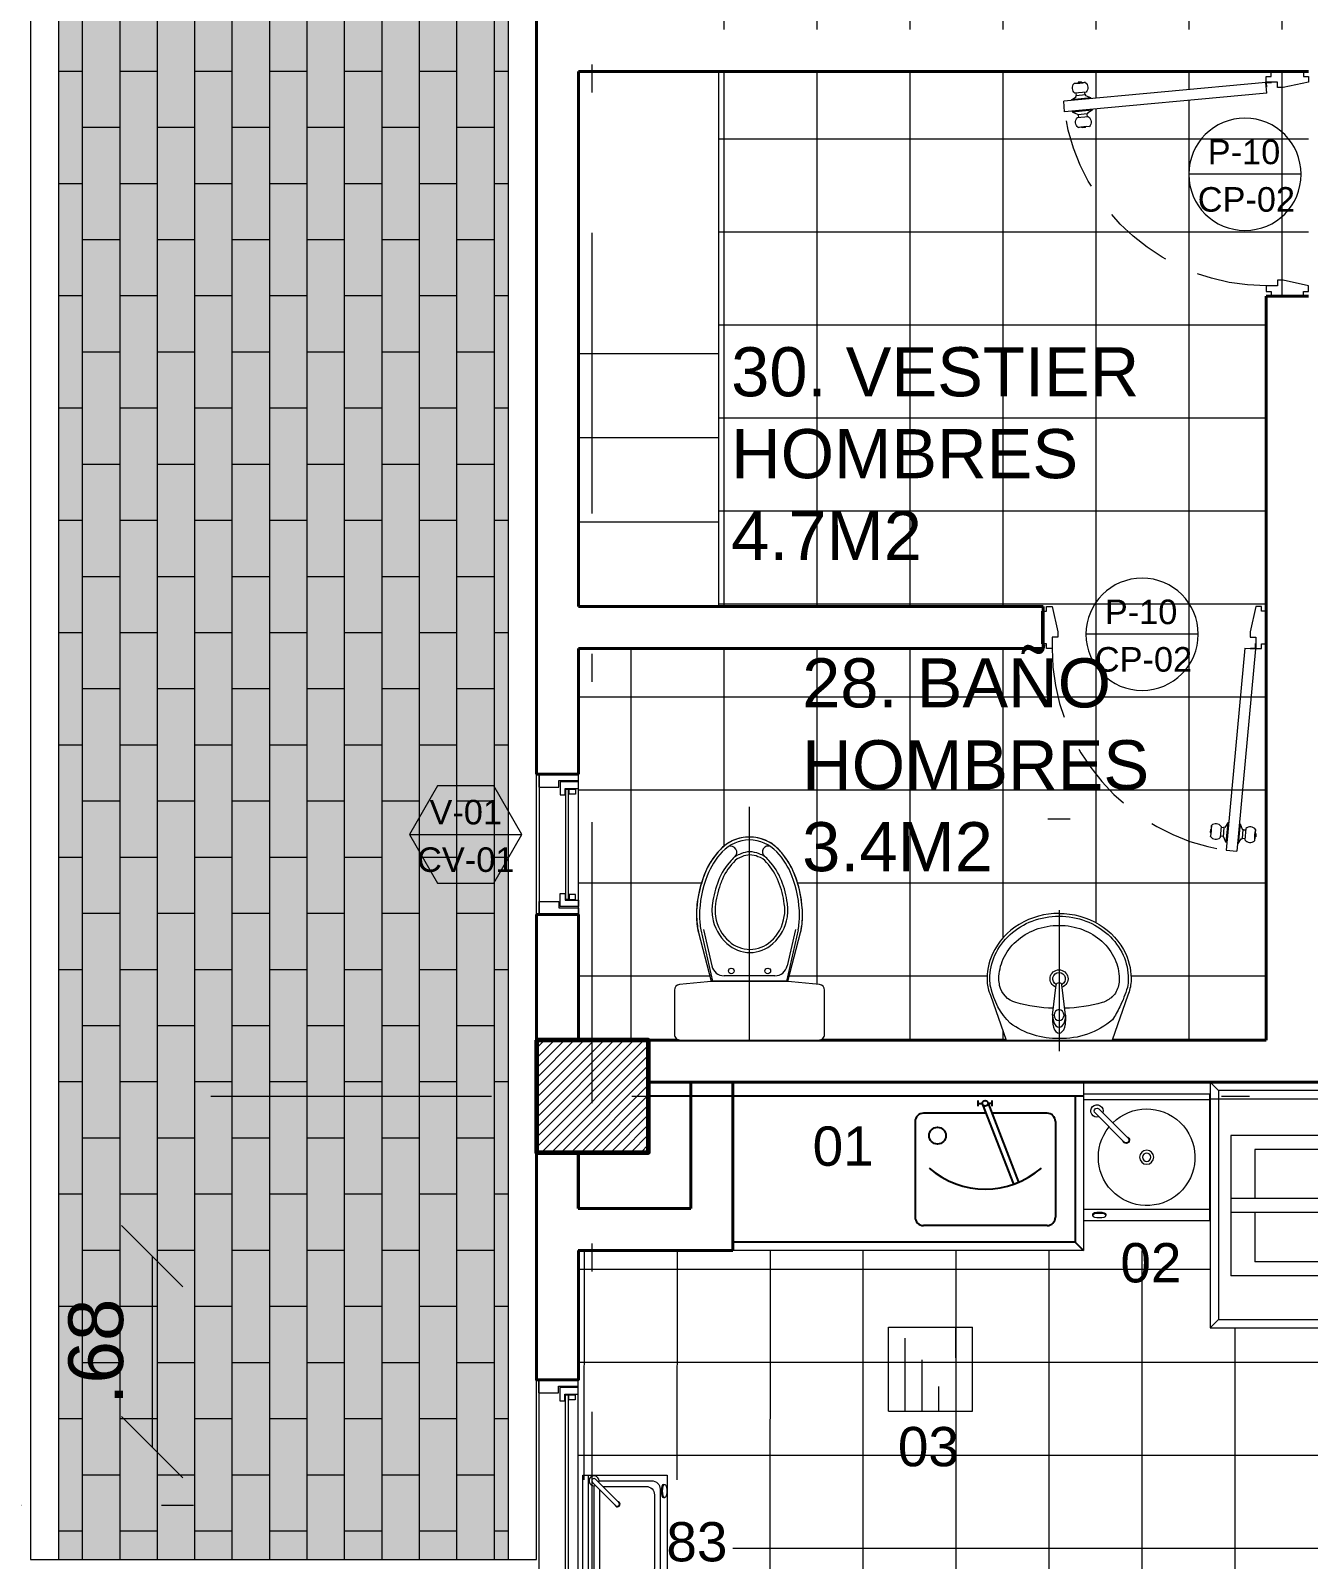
# Model space of a CAD drawing. Header units: inches. Extents: x 99003 to 99155, y 101852 to 101926.
# Drawn here: x 99043.39 to 99047.94, y 101909.7 to 101915.15 of the extents above; entities that cross this region are included whole.
import ezdxf
from ezdxf.enums import TextEntityAlignment as Align

# ---------------------------------------------------------------- set-up
doc = ezdxf.new("R2010")
doc.units = ezdxf.units.IN
doc.header["$MEASUREMENT"] = 0
doc.set_wipeout_variables(frame=1)
for name, pattern in [('CENTRO', [2, 1.25, -0.25, 0.25, -0.25]), ('DASHDOTX2', [2, 1, -0.5, 0, -0.5]), ('HIDDEN', [0.375, 0.25, -0.125])]:
    doc.linetypes.add(name, pattern=pattern)
for name, color, linetype, lineweight in [('5- 0.18 (muebles fijos)', 3, 'Continuous', 18), ('A_ACHU-1', 253, 'Continuous', 0), ('A_CARP-MAD', 46, 'Continuous', 18), ('A_CARP-MET', 126, 'Continuous', 18), ('A_COLS', 1, 'Continuous', 60), ('A_EJES', 75, 'DASHDOTX2', 5), ('A_EJES-APAR', 75, 'DASHDOTX2', 5), ('A_MUEB-ACHU', 8, 'Continuous', 9), ('A_MUEB-ARCH', 64, 'Continuous', 15), ('A_MUEB-FIJO', 3, 'Continuous', 15), ('A_MURO', 7, 'Continuous', 40), ('A_PISO-ACHU', 251, 'Continuous', 0), ('A_PISO-GRAN', 250, 'Continuous', 0), ('A_PROY', 16, 'HIDDEN', 5), ('A_PUER', 134, 'Continuous', 18), ('A_TEXT', 154, 'Continuous', 0), ('A_TEXT-DIM', 54, 'Continuous', 13), ('A_TEXT-IDEN', 5, 'Continuous', 18), ('A_TEXT-NOTA', 53, 'Continuous', 20), ('A_VENT', 124, 'Continuous', 18), ('MOBILIARIO', 3, 'Continuous', 15)]:
    doc.layers.add(name, color=color, linetype=linetype, lineweight=lineweight)
doc.styles.add('ARIAL', font='arial.ttf')
doc.styles.add('DIM', font='arial.ttf')
doc.dimstyles.new('BAN_REP_1-125', dxfattribs={"dimtxt": 0.195, "dimasz": 0.2188, "dimexe": 0.15, "dimexo": 0.03, "dimgap": 0.1, "dimtad": 1, "dimzin": 4, "dimdsep": 46, "dimtxsty": 'ARIAL', "dimblk": 'OBLIQUE', "dimcen": 0.1, "dimse1": 1, "dimse2": 1, "dimclrd": 256, "dimclre": 256, "dimclrt": 256, "dimadec": 0, "dimazin": 0, "dimtfac": 1, "dimtix": 1, "dimtofl": 0, "dimtmove": 1, "dimatfit": 3, "dimldrblk": 'OPEN90', "dimfxl": 1, "dimtolj": 1, "dimtzin": 0, "dimlwd": -1, "dimlwe": -1, "dimarcsym": 0})

# ---------------------------------------------------------------- blocks, each defined once
blk = doc.blocks.new('griferia lavamanos planta')
at = {"layer": 'A_MUEB-FIJO'}
for p, q in [((-0.0092, 0.0076), (-0.0305, 0.0076)), ((-0.0092, 0.0076), (-0.0092, 0.0021)), ((-0.0092, 0.0076), (0.0994, -0.0055)), ((-0.0092, -0.0389), (-0.0306, -0.0389)), ((-0.0092, -0.0389), (0.0994, -0.0258)), ((-0.0092, -0.0334), (-0.0092, -0.0389))]:
    blk.add_line(p, q, dxfattribs=at)
blk.add_arc((0.0965, -0.0157), 0.0105, 285.8239, 74.1761, dxfattribs=at)
at = {"layer": 'A_MUEB-FIJO', "extrusion": (0, 0, -1)}
for centre in [(-0.0305, -0.0157), (-0.0092, -0.0157)]:
    blk.add_ellipse(centre, major_axis=(-0.0433, 0), ratio=0.536655, start_param=4.711716, end_param=7.854654, dxfattribs=at)
at = {"layer": 'A_MUEB-FIJO'}
blk.add_ellipse((-0.0092, -0.0157), major_axis=(-0.0196, 0), ratio=0.90251, dxfattribs=at)
blk = doc.blocks.new('lavamanos fluxometro NUEVO de colgar')
at = {"layer": 'A_EJES-APAR'}
blk.add_line((0, -0.5529), (0, -0.0503), dxfattribs=at)
at = {"layer": 'A_MUEB-ACHU'}
for points in [[(-0.0201, -0.2028, 0.058386), (-0.1541, -0.2233, 0.279321), (-0.2116, -0.2839, 0.053416), (-0.2142, -0.3078, 0.107904), (-0.1987, -0.3784, 0.101905), (-0.1526, -0.4413, 0.094429), (-0.0841, -0.483, 0.089747), (0, -0.4982, 0.089747), (0.0841, -0.483, 0.094429), (0.1526, -0.4413, 0.101905), (0.1987, -0.3784, 0.107904), (0.2142, -0.3078, 0.053416), (0.2116, -0.2839, 0.145409), (0.1895, -0.2437)], [(0.1889, -0.2442, 0.14211), (0.154, -0.2233, 0.058332), (0.0201, -0.2028, 0.058332)]]:
    blk.add_lwpolyline(points, format="xyb", dxfattribs=at)
for radius, start, end in [(0.0319, 110.263, 69.737), (0.0223, 116.1236, 63.8764)]:
    blk.add_arc((0, -0.3078), radius, start, end, dxfattribs=at)
at = {"layer": 'A_MUEB-FIJO'}
for p, q in [((-0.2447, -0.2491), (-0.1889, -0.0896)), ((0.2447, -0.2491), (0.1889, -0.0896))]:
    blk.add_line(p, q, dxfattribs=at)
for points in [[(0, -0.0951, 0.167625), (-0.1736, -0.1497, 0.142025), (-0.2434, -0.277, 0.053416), (-0.2467, -0.3078, 0.107904), (-0.2283, -0.392, 0.101905), (-0.1744, -0.4655, 0.094429), (-0.0955, -0.5134, 0.089747), (0, -0.5307, 0.089747), (0.0955, -0.5134, 0.094429), (0.1744, -0.4655, 0.101905), (0.2283, -0.392, 0.107904), (0.2467, -0.3078, 0.053416), (0.2434, -0.277, 0.041696), (0.2163, -0.2078)], [(0.2162, -0.2078, 0.023881), (0.1902, -0.1618, 0.186733), (0, -0.0951, 0.164325)], [(0, -0.5407, -0.135313), (-0.1423, -0.5018, -0.151013), (-0.2374, -0.3962, -0.120701), (-0.2564, -0.2976, -0.085647), (-0.2447, -0.2491)], [(0, -0.5407, 0.135313), (0.1423, -0.5018, 0.151013), (0.2374, -0.3962, 0.120701), (0.2564, -0.2976, 0.085647), (0.2447, -0.2491)]]:
    blk.add_lwpolyline(points, format="xyb", dxfattribs=at)
blk.add_lwpolyline([(-0.1889, -0.0896), (0.1889, -0.0896)], dxfattribs=at)
at = {"layer": 'A_COLS', "rotation": 270}
blk.add_blockref('griferia lavamanos planta', (0.0157, -0.1875), dxfattribs=at)
blk = doc.blocks.new('*U117')
at = {"layer": 'A_PISO-ACHU'}
blk.add_line((-0.1588, 0), (-0.2391, 0), dxfattribs=at)
blk.add_wipeout([(-0.3879, 0.7874), (-0.01, 0.7874), (0.0458, 0.6279), (0.0556, 0.5945), (0.0556, 0.5391), (0.0435, 0.4929), (0.0245, 0.455), (0.0009, 0.4231), (-0.0217, 0.4006), (-0.0627, 0.3717), (-0.1018, 0.3537), (-0.1578, 0.3393), (-0.1892, 0.3365), (-0.1985, 0.3363), (-0.2467, 0.3404), (-0.2869, 0.3504), (-0.3264, 0.367), (-0.3481, 0.3795), (-0.3868, 0.4104), (-0.4078, 0.434), (-0.4299, 0.4679), (-0.45, 0.5205), (-0.4554, 0.5606), (-0.4533, 0.5961), (-0.4466, 0.6207), (-0.4268, 0.6762), (-0.4189, 0.6989)]).dxf.layer = 'A_MUEB-FIJO'
at = {"layer": 'A_MUEB-FIJO', "rotation": 359.999999999987}
blk.add_blockref('lavamanos fluxometro NUEVO de colgar', (-0.199, 0.877), dxfattribs=at)
blk = doc.blocks.new('puerta mad .80mt')
at = {"layer": '5- 0.18 (muebles fijos)'}
blk.add_line((21.3862, 37.751), (21.3862, 37.751), dxfattribs=at)
at = {"layer": 'A_ACHU-1'}
for p, q in [((21.2799, 37.6947), (21.2809, 37.706)), ((21.2799, 37.6947), (21.2825, 37.6945)), ((21.2809, 37.706), (21.2836, 37.7058)), ((21.2812, 37.6802), (21.2825, 37.6945)), ((21.2825, 37.6945), (21.2849, 37.7201)), ((21.3161, 37.677), (21.3198, 37.7168)), ((21.3293, 37.7112), (21.3193, 37.7121)), ((21.3262, 37.6786), (21.3295, 37.7134)), ((21.3324, 37.7131), (21.3295, 37.7134)), ((21.343, 37.7297), (21.3324, 37.7131)), ((21.3366, 37.66), (21.343, 37.7297)), ((21.346, 37.7294), (21.343, 37.7297)), ((21.346, 37.7294), (21.343, 37.7297)), ((21.3804, 37.656), (21.3869, 37.7257)), ((21.3839, 37.7259), (21.3869, 37.7257)), ((21.3839, 37.7259), (21.3869, 37.7257)), ((21.3869, 37.7257), (21.3943, 37.7074)), ((21.3939, 37.6723), (21.3972, 37.7071)), ((21.3943, 37.7074), (21.3972, 37.7071)), ((21.397, 37.7049), (21.4069, 37.704)), ((21.4037, 37.6689), (21.4074, 37.7087)), ((21.4399, 37.6799), (21.4422, 37.7054)), ((21.4435, 37.6909), (21.4409, 37.6912)), ((21.4425, 37.6796), (21.4435, 37.6909)), ((21.3264, 37.6807), (21.3165, 37.6817)), ((21.3292, 37.6783), (21.3262, 37.6786)), ((21.3366, 37.66), (21.3292, 37.6783)), ((21.3396, 37.6597), (21.3366, 37.66)), ((21.3774, 37.6562), (21.3804, 37.656)), ((21.3804, 37.656), (21.391, 37.6725)), ((21.391, 37.6725), (21.3939, 37.6723)), ((21.3942, 37.6744), (21.4041, 37.6735)), ((21.4385, 37.6656), (21.4399, 37.6799)), ((21.4425, 37.6796), (21.4399, 37.6799)), ((21.2814, 37.0339), (21.2813, 37.0174)), ((21.2814, 37.0339), (21.2819, 37.0389)), ((21.2816, 37.0359), (21.2981, 37.0345)), ((21.2817, 37.0369), (21.2907, 37.0361)), ((21.2981, 37.0355), (21.2981, 37.0345)), ((21.2813, 37.0174), (21.28, 37.0174))]:
    blk.add_line(p, q, dxfattribs=at)
blk.add_circle((21.2816, 37.0354), 0.00188, dxfattribs=at)
for centre, radius, start, end in [((21.1912, 37.7087), 0.0943, 342.4533, 6.9312), ((21.3008, 37.7018), 0.0242, 38.2951, 131.0894), ((21.4233, 37.6905), 0.0242, 38.2951, 131.0894), ((21.5322, 37.677), 0.0943, 162.4533, 186.9312), ((21.3002, 37.6952), 0.0242, 218.2951, 311.0894), ((21.4226, 37.6838), 0.0242, 218.2951, 311.0894), ((21.2816, 37.0354), 0.000938, 85, 265), ((21.2816, 37.0354), 0.000937, 265, 85)]:
    blk.add_arc(centre, radius, start, end, dxfattribs=at)
at = {"layer": 'A_CARP-MAD'}
for points in [[(21.2431, 36.9024), (21.2601, 36.9024), (21.2601, 36.8854), (21.2801, 36.8854), (21.3001, 36.9754), (21.3001, 36.9954), (21.2801, 36.9954), (21.2801, 37.0354), (21.2601, 37.0354), (21.2601, 37.0184), (21.2431, 37.0184)], [(22.0431, 36.9024), (22.0261, 36.9024), (22.0261, 36.8854), (22.0061, 36.8854), (21.9861, 36.9754), (21.9861, 36.9954), (22.0061, 36.9954), (22.0061, 37.0354), (22.0261, 37.0354), (22.0261, 37.0184), (22.0431, 37.0184)]]:
    blk.add_lwpolyline(points, close=True, dxfattribs=at)
at = {"layer": 'A_PROY'}
blk.add_arc((21.2789, 37.0344), 0.7272, 0.0817, 81.4946, dxfattribs=at)
at = {"layer": 'A_PUER'}
for p, q in [((21.2817, 37.0369), (21.3486, 37.7568)), ((21.3195, 37.0336), (21.3864, 37.7536)), ((21.3864, 37.7536), (21.3486, 37.7568)), ((21.3195, 37.0336), (21.2817, 37.0369))]:
    blk.add_line(p, q, dxfattribs=at)
blk = doc.blocks.new('sanitario convencional planta')
blk.add_wipeout([(-0.247, 0), (0.2384, 0), (0.2576, -0.003), (0.2656, -0.0126), (0.267, -0.0343), (0.267, -0.1781), (0.2618, -0.1915), (0.249, -0.198), (0.237, -0.1991), (0.137, -0.2102), (0.1848, -0.3974), (0.1884, -0.4347), (0.1881, -0.4735), (0.1792, -0.5288), (0.1676, -0.5707), (0.1557, -0.6024), (0.1341, -0.6407), (0.1156, -0.6654), (0.0688, -0.7058), (0.0289, -0.7204), (0, -0.7234), (-0.0318, -0.7197), (-0.0745, -0.7027), (-0.0978, -0.6849), (-0.1296, -0.6475), (-0.1519, -0.6097), (-0.1683, -0.5693), (-0.1787, -0.5313), (-0.1861, -0.486), (-0.1884, -0.4271), (-0.1731, -0.3491), (-0.137, -0.2102), (-0.2398, -0.1989), (-0.2539, -0.1968), (-0.2635, -0.1894), (-0.267, -0.1781), (-0.267, -0.02), (-0.2639, -0.0093), (-0.2526, -0.0008)]).dxf.layer = 'A_MUEB-FIJO'
at = {"layer": 'A_EJES-APAR'}
blk.add_line((0, 0), (0, -0.8303), dxfattribs=at)
at = {"layer": 'A_MUEB-ACHU'}
for p, q in [((-0.1643, -0.394), (-0.1339, -0.2642)), ((-0.0905, -0.2288), (0.0905, -0.2288)), ((0.1643, -0.394), (0.1339, -0.2642))]:
    blk.add_line(p, q, dxfattribs=at)
for centre in [(-0.065, -0.2462), (0.065, -0.2462)]:
    blk.add_circle(centre, 0.01, dxfattribs=at)
for centre, radius, start, end in [((-0.0905, -0.2731), 0.0443, 90, 168.2955), ((0.0905, -0.2731), 0.0443, 11.7045, 90), ((-0.0011, -0.4348), 0.1229, 90.22, 132.0881), ((-0.0011, -0.4348), 0.1118, 90.22, 132.1143), ((-0.002, -0.4348), 0.1118, 47.8857, 89.78), ((-0.002, -0.4348), 0.1229, 47.9119, 89.78), ((0.0211, -0.4616), 0.1576, 131.5556, 171.5984), ((0.0211, -0.4616), 0.1466, 131.5355, 171.6682), ((-0.0242, -0.4616), 0.1466, 8.3318, 48.4645), ((-0.0242, -0.4616), 0.1576, 8.4016, 48.4444), ((-0.0012, -0.4627), 0.1358, 169.7483, 190.0458), ((0.1871, -0.4467), 0.3244, 187.0265, 201.9681), ((-0.0012, -0.4627), 0.1248, 169.6666, 190.1778), ((0.1871, -0.4467), 0.3133, 186.9727, 201.9889), ((-0.1902, -0.4467), 0.3133, 338.0111, 353.0273), ((-0.1902, -0.4467), 0.3244, 338.0319, 352.9735), ((-0.0019, -0.4627), 0.1248, 349.8222, 10.3334), ((-0.0019, -0.4627), 0.1358, 349.9542, 10.2517), ((0.0871, -0.4918), 0.2149, 200.788, 223.4696), ((0.0871, -0.4918), 0.2038, 200.7562, 223.6176), ((-0.0902, -0.4918), 0.2038, 316.3824, 339.2438), ((-0.0902, -0.4918), 0.2149, 316.5304, 339.212), ((-0.0141, -0.5966), 0.0696, 218.1678, 253.4343), ((-0.0141, -0.5966), 0.0586, 217.6826, 254.1454), ((-0.0001, -0.5878), 0.0718, 245.2602, 268.9719), ((-0.003, -0.5878), 0.0718, 271.0281, 294.7398), ((0.011, -0.5966), 0.0586, 285.8546, 322.3174), ((0.011, -0.5966), 0.0696, 286.5657, 321.8322), ((-0.0001, -0.5878), 0.0828, 245.849, 268.9719), ((-0.003, -0.5878), 0.0828, 271.0281, 294.151)]:
    blk.add_arc(centre, radius, start, end, dxfattribs=at)
at = {"layer": 'A_MUEB-FIJO'}
for p, q in [((-0.137, -0.2102), (-0.1818, -0.383)), ((-0.173, -0.3922), (-0.1318, -0.2102)), ((-0.137, -0.2102), (0.137, -0.2102)), ((0.125, -0.2102), (-0.125, -0.2102)), ((0.173, -0.3922), (0.1318, -0.2102))]:
    blk.add_line(p, q, dxfattribs=at)
blk.add_lwpolyline([(0.247, 0), (-0.247, 0, 0.414214), (-0.267, -0.02), (-0.267, -0.1781, 0.385714), (-0.249, -0.198), (-0.125, -0.2102), (-0.137, -0.2102), (-0.1818, -0.383, 0.075478), (-0.1882, -0.4633, 0.03871), (-0.177, -0.5382, 0.043116), (-0.1592, -0.5933, 0.05095), (-0.1296, -0.6475, 0.051053), (-0.0978, -0.6849, 0.086604), (-0.0605, -0.71, 0.061763), (-0.0224, -0.7216, 0.08632), (0.0224, -0.7216, 0.089224), (0.0743, -0.7027, 0.08292), (0.1074, -0.6751, 0.030058), (0.1371, -0.6363, 0.064909), (0.162, -0.5862, 0.02795), (0.1816, -0.5173, 0.059134), (0.1888, -0.4469, 0.046588), (0.1818, -0.383), (0.137, -0.2102), (0.125, -0.2102), (0.249, -0.198, 0.385714), (0.267, -0.1781), (0.267, -0.02, 0.414214), (0.247, 0)], format="xyb", close=True, dxfattribs=at)
for centre, radius, start, end in [((0.073, -0.4432), 0.2619, 166.7026, 180), ((0.073, -0.4432), 0.2512, 168.2955, 180), ((-0.073, -0.4432), 0.2512, 0, 11.7045), ((-0.073, -0.4432), 0.2619, 0, 13.2974), ((0.2208, -0.4403), 0.4097, 180.4, 201.2568), ((0.2208, -0.4403), 0.399, 180.4107, 201.2568), ((-0.2208, -0.4403), 0.399, 338.7432, 359.5893), ((-0.2208, -0.4403), 0.4097, 338.7432, 359.6), ((0.0968, -0.4885), 0.2767, 201.2568, 223.2845), ((0.0968, -0.4885), 0.266, 201.2568, 223.2845), ((-0.0968, -0.4885), 0.266, 316.7155, 338.7432), ((-0.0968, -0.4885), 0.2767, 316.7155, 338.7432), ((0.0672, -0.6689), 0.022, 130.1469, 291.7919), ((0, -0.5797), 0.1436, 223.2845, 270), ((0, -0.5797), 0.133, 223.2845, 270), ((-0.0669, -0.6701), 0.021, 245.9843, 49.3463), ((0, -0.5797), 0.133, 270, 316.7155), ((0, -0.5797), 0.1436, 270, 316.7155)]:
    blk.add_arc(centre, radius, start, end, dxfattribs=at)
blk = doc.blocks.new('MD-200-7C-flat-1')
at = {"color": 3}
for p, q in [((-12.4, 174.6), (1847.8, 307.1)), ((1847.8, 307.1), (1910, -565.7)), ((-12.4, 174.6), (49.7, -698.2)), ((1910, -565.7), (49.7, -698.2))]:
    blk.add_line(p, q, dxfattribs=at)
at = {"color": 4}
for p, q in [((19.6, 146.8), (1820, 275)), ((1820, 275), (1847.8, 307.1)), ((1820, 275), (1878, -537.9)), ((19.6, 146.8), (-12.4, 174.6)), ((19.6, 146.8), (77.5, -666.2)), ((1878, -537.9), (77.5, -666.2)), ((1878, -537.9), (1910, -565.7)), ((77.5, -666.2), (49.7, -698.2))]:
    blk.add_line(p, q, dxfattribs=at)
at = {"color": 4, "ltscale": 10}
blk.add_line((-8.2, 114.7), (1852.1, 247.2), dxfattribs=at)
blk = doc.blocks.new('ES-$-1-SMV')
at = {"color": 0, "linetype": 'ByBlock'}
for p, q in [((0, 0), (0, -500)), ((0, 0), (1000, 0)), ((1000, 0), (1000, -500)), ((0, -225), (1000, -225)), ((0, -275), (1000, -275)), ((0, -500), (1000, -500))]:
    blk.add_line(p, q, dxfattribs=at)
at = {"color": 2, "linetype": 'ByBlock'}
for p, q in [((50, -50), (50, -225)), ((50, -50), (950, -50)), ((950, -50), (950, -225)), ((50, -275), (50, -450)), ((950, -275), (950, -450)), ((50, -450), (950, -450))]:
    blk.add_line(p, q, dxfattribs=at)
blk = doc.blocks.new('LP-21')
at = {"color": 0, "linetype": 'ByBlock'}
for p, q in [((0, -450), (0, 0)), ((0, 0), (450, 0)), ((450, 0), (450, -450)), ((450, -450), (0, -450))]:
    blk.add_line(p, q, dxfattribs=at)
at = {"color": 2, "linetype": 'ByBlock'}
for p, q in [((0, -20), (450, -20)), ((0, -411.5), (450, -411.5))]:
    blk.add_line(p, q, dxfattribs=at)
at = {"color": 4, "linetype": 'ByBlock'}
for p, q in [((394.8, -53), (291.1, -156.8)), ((409, -67.1), (305.2, -170.9)), ((370, -427.8), (370, -432.5)), ((417.4, -427.8), (417.4, -432.5))]:
    blk.add_line(p, q, dxfattribs=at)
for radius in [25, 15]:
    blk.add_circle((225, -225), radius, dxfattribs=at)
at = {"color": 2, "linetype": 'ByBlock'}
blk.add_arc((225, -225), 172, 45.5064, 38.8321, dxfattribs=at)
at = {"color": 4, "linetype": 'ByBlock'}
for centre, radius, start, end in [((401.9, -60.1), 22, 252.023, 197.977), ((401.9, -60.1), 10, 315, 135), ((298.1, -163.8), 10, 135, 315)]:
    blk.add_arc(centre, radius, start, end, dxfattribs=at)
at = {"color": 8, "linetype": 'ByBlock'}
blk.add_arc((298.1, -163.8), 12, 101.4427, 348.5573, dxfattribs=at)
at = {"color": 4, "linetype": 'ByBlock'}
blk.add_ellipse((393.7, -427.8), major_axis=(-23.7, 0), ratio=0.323913, start_param=3.141593, end_param=6.283185, dxfattribs=at)
blk.add_ellipse((393.7, -432.5), major_axis=(-23.7, 0), ratio=0.323913, dxfattribs=at)
blk = doc.blocks.new('I-30-30')
at = {"color": 0, "linetype": 'ByBlock'}
for p, q in [((0, 0), (0, -300)), ((0, 0), (300, 0)), ((300, 0), (300, -300)), ((0, -300), (300, -300))]:
    blk.add_line(p, q, dxfattribs=at)
at = {"color": 4, "linetype": 'ByBlock'}
for p, q in [((0, -60), (260, -60)), ((0, -120), (183.7, -120)), ((0, -180), (87.9, -180)), ((190.9, -240), (300, -240))]:
    blk.add_line(p, q, dxfattribs=at)
blk = doc.blocks.new('963-22871')
at = {"color": 0, "linetype": 'ByBlock'}
for p, q in [((0, -300), (0, 0)), ((0, 0), (400, 0)), ((400, 0), (400, -300)), ((400, -300), (0, -300))]:
    blk.add_line(p, q, dxfattribs=at)
at = {"color": 2, "linetype": 'ByBlock'}
blk.add_line((0, -20), (400, -20), dxfattribs=at)
at = {"color": 4, "linetype": 'ByBlock'}
for p, q in [((374.3, -34.3), (291.3, -117.4)), ((385.7, -45.7), (302.6, -128.7)), ((320, -287), (320, -291.6)), ((367.4, -287), (367.4, -291.6))]:
    blk.add_line(p, q, dxfattribs=at)
blk.add_lwpolyline([(380, -57.6), (380, -245.2, -0.414214), (350, -275.2), (50, -275.2, -0.414214), (20, -245.2), (20, -70, -0.414214), (50, -40), (362.4, -40)], format="xyb", dxfattribs=at)
at = {"color": 2, "linetype": 'ByBlock'}
blk.add_lwpolyline([(360, -71.3), (360, -225.2, -0.414214), (330, -255.2), (70, -255.2, -0.414214), (40, -225.2), (40, -90, -0.414214), (70, -60), (348.7, -60)], format="xyb", dxfattribs=at)
at = {"color": 4, "linetype": 'ByBlock'}
for centre, radius, start, end in [((380, -40), 17.6, 252.023, 197.977), ((380, -40), 8, 315, 135), ((297, -123), 8, 135, 315)]:
    blk.add_arc(centre, radius, start, end, dxfattribs=at)
at = {"color": 8, "linetype": 'ByBlock'}
blk.add_arc((297, -123), 9.6, 101.4427, 348.5573, dxfattribs=at)
at = {"color": 4, "linetype": 'ByBlock'}
blk.add_ellipse((343.7, -287), major_axis=(-23.7, 0), ratio=0.323913, start_param=3.141593, end_param=6.283185, dxfattribs=at)
blk.add_ellipse((343.7, -291.6), major_axis=(-23.7, 0), ratio=0.323913, dxfattribs=at)
blk = doc.blocks.new('*U766')
at = {"layer": 'A_CARP-MAD'}
blk.add_lwpolyline([(0.1397, -0.0466), (0.0701, -0.0466), (0.0701, -0.0232), (0, -0.0232), (0, 0), (0.1397, 0)], dxfattribs=at)
for points in [[(0, -0.0279), (0.0652, -0.0279), (0.0652, -0.0744), (0.0479, -0.0744), (0.0479, -0.0511), (0, -0.0511)], [(0, -0.0279), (0.0652, -0.0279), (0.0652, -0.0744), (0.0479, -0.0744), (0.0479, -0.0511), (0, -0.0511)], [(0.0333, -0.0713), (0.0333, -0.0538), (0.0104, -0.0538), (0.0104, -0.0713)], [(0, -0.4721), (0.0652, -0.4721), (0.0652, -0.4256), (0.0479, -0.4256), (0.0479, -0.4489), (0, -0.4489)], [(0.0333, -0.4287), (0.0333, -0.4462), (0.0104, -0.4462), (0.0104, -0.4287)], [(0, -0.4768), (0, -0.5), (0.1397, -0.5), (0.1397, -0.4534), (0.0701, -0.4534), (0.0701, -0.4768)]]:
    blk.add_lwpolyline(points, close=True, dxfattribs=at)
at = {"layer": 'A_CARP-MET'}
blk.add_line((0.1397, -0.0466), (0.1397, 0), dxfattribs=at)
blk.add_lwpolyline([(0.0333, -0.0713), (0.0333, -0.0538), (0.0104, -0.0538), (0.0104, -0.0713)], close=True, dxfattribs=at)
at = {"layer": 'A_VENT'}
for p, q in [((0, -0.5), (0, 0)), ((0.1397, 0), (0.1397, -0.5))]:
    blk.add_line(p, q, dxfattribs=at)
blk.add_lwpolyline([(0.0361, -0.0538), (0.0361, -0.4462), (0.0454, -0.4462), (0.0454, -0.0538)], close=True, dxfattribs=at)
blk = doc.blocks.new('VENTANA 1.00')
at = {"layer": 'A_CARP-MAD'}
for points in [[(-0.9768, -0.1397), (-1, -0.1397), (-1, 0), (-0.9534, 0), (-0.9534, -0.0696), (-0.9768, -0.0696)], [(-0.9721, -0.1397), (-0.9721, -0.0745), (-0.9256, -0.0745), (-0.9256, -0.0918), (-0.9489, -0.0918), (-0.9489, -0.1397)], [(-0.9287, -0.1063), (-0.9462, -0.1063), (-0.9462, -0.1293), (-0.9287, -0.1293)], [(0.9721, -0.1397), (0.9721, -0.0745), (0.9256, -0.0745), (0.9256, -0.0918), (0.9489, -0.0918), (0.9489, -0.1397)], [(0.9721, -0.1397), (0.9721, -0.0745), (0.9256, -0.0745), (0.9256, -0.0918), (0.9489, -0.0918), (0.9489, -0.1397)], [(0.9287, -0.1063), (0.9462, -0.1063), (0.9462, -0.1293), (0.9287, -0.1293)]]:
    blk.add_lwpolyline(points, close=True, dxfattribs=at)
blk.add_lwpolyline([(0.9534, 0), (0.9534, -0.0696), (0.9768, -0.0696), (0.9768, -0.1397), (1, -0.1397), (1, 0)], dxfattribs=at)
at = {"layer": 'A_CARP-MET'}
blk.add_line((0.9534, 0), (1, 0), dxfattribs=at)
blk.add_lwpolyline([(0.9287, -0.1063), (0.9462, -0.1063), (0.9462, -0.1293), (0.9287, -0.1293)], close=True, dxfattribs=at)
at = {"layer": 'A_VENT'}
for p, q in [((1, 0), (-1, 0)), ((-1, -0.1397), (1, -0.1397))]:
    blk.add_line(p, q, dxfattribs=at)
blk.add_lwpolyline([(0.9462, -0.1036), (-0.9462, -0.1036), (-0.9462, -0.0943), (0.9462, -0.0943)], close=True, dxfattribs=at)
blk = doc.blocks.new('A$C004831D2')
at = {"layer": 'A_TEXT-DIM', "rotation": 90}
blk.add_blockref('VENTANA 1.00', (-0.3907, 5.7399), dxfattribs=at)
blk = doc.blocks.new('A$C102E0823')
at = {"layer": 'A_MURO'}
blk.add_lwpolyline([(-0.25, 7.2001), (-0.25, 6.7399), (-0.4, 6.7399), (-0.4, 8.3975)], dxfattribs=at)
blk.add_blockref('A$C004831D2', (0, 0))
blk = doc.blocks.new('DETALLE DE VENTANA')
at = {"layer": 'A_TEXT-IDEN'}
blk.add_line((-0.2, 0), (0.2, 0), dxfattribs=at)
blk.add_line((-0.2, 0), (0.2, 0), dxfattribs=at)
blk.add_lwpolyline([(-0.1, 0.1732), (-0.2, 0), (-0.1, -0.1732), (0.1, -0.1732), (0.2, 0), (0.1, 0.1732)], close=True, dxfattribs=at)
at = {"layer": 'A_TEXT-NOTA', "linetype": 'Continuous', "style": 'ARIAL'}
for tag, p in [('#_VENTANA', (0, 0.0361)), ('DETALLE#', (0, -0.1331))]:
    blk.add_attdef(tag, text='', height=0.0875, dxfattribs=at).set_placement(p, align=Align.CENTER)
blk = doc.blocks.new('DETALLE DE PUERTAS')
at = {"layer": 'A_TEXT-IDEN'}
blk.add_line((-0.2, 0), (0.2, 0), dxfattribs=at)
blk.add_circle((0, 0), 0.2, dxfattribs=at)
at = {"layer": 'A_TEXT-NOTA', "linetype": 'Continuous', "style": 'ARIAL'}
for tag, p in [('#_PUERTA', (0, 0.0361)), ('DETALLE#', (0, -0.1331))]:
    blk.add_attdef(tag, text='', height=0.0875, dxfattribs=at).set_placement(p, align=Align.CENTER)
blk = doc.blocks.new('_Oblique')
at = {"color": 0, "linetype": 'ByBlock', "lineweight": -2}
blk.add_line((-0.5, -0.5), (0.5, 0.5), dxfattribs=at)
blk = doc.blocks.new('*D444')
at = {"layer": 'A_TEXT-DIM', "transparency": 16777216}
blk.add_line((99043.8238, 101910.7794), (99043.8238, 101910.0994), dxfattribs=at)
at = {"layer": 'DEFPOINTS', "color": 0, "transparency": 16777216}
for p in [(99043.2408, 101910.7794), (99043.2408, 101910.0994), (99043.8238, 101910.0994)]:
    blk.add_point(p, dxfattribs=at)
at = {"layer": 'A_TEXT-DIM', "transparency": 16777216, "xscale": 0.2188, "yscale": 0.2188, "zscale": 0.2188}
for p, rotation in [((99043.8238, 101910.7794), 90), ((99043.8238, 101910.0994), 270)]:
    blk.add_blockref('_Oblique', p, dxfattribs=dict(at, rotation=rotation))
at = {"layer": 'A_TEXT-DIM', "transparency": 16777216, "insert": (99043.6242, 101910.4394), "char_height": 0.195, "attachment_point": 5, "rotation": 90, "style": 'ARIAL'}
blk.add_mtext('\\A1;.68', dxfattribs=at)
blk = doc.blocks.new('_Open90')
at = {"color": 0, "linetype": 'ByBlock', "lineweight": -2}
for p, q in [((-0.5, 0.5), (0, 0)), ((0, 0), (-1, 0)), ((0, 0), (-0.5, -0.5))]:
    blk.add_line(p, q, dxfattribs=at)

msp = doc.modelspace()

# ---------------------------------------------------------------- hatches: boundary and pattern name
at = {"layer": 'A_PISO-ACHU'}
h = msp.add_hatch(dxfattribs=at)
h.set_pattern_fill('ANSI31', color=256, scale=0.2)
h.set_pattern_definition([(45, (0, -2e-07), (-0.0176776695297, 0.0176776695297), [])])
h.paths.add_polyline_path([(99054.6922, 101918.7494), (99054.6922, 101918.3494), (99054.2922, 101918.3494), (99054.2922, 101918.7494)])
h.paths.add_polyline_path([(99054.6922, 101911.5494), (99054.6922, 101911.1494), (99054.2922, 101911.1494), (99054.2922, 101911.5494)])
h.paths.add_polyline_path([(99054.6922, 101903.5993), (99054.6922, 101903.1993), (99054.2922, 101903.1993), (99054.2922, 101903.5993)])
h.paths.add_polyline_path([(99045.1922, 101903.5994), (99045.1922, 101903.1994), (99045.5922, 101903.1994), (99045.5922, 101903.5994)])
h.paths.add_polyline_path([(99045.1922, 101911.5495), (99045.1922, 101911.1495), (99045.5922, 101911.1495), (99045.5922, 101911.5495)])
h.paths.add_polyline_path([(99045.1923, 101918.7494), (99045.1923, 101918.3494), (99045.5923, 101918.3494), (99045.5923, 101918.7494)])
h = msp.add_hatch(dxfattribs=at)
h.set_pattern_fill('NET', color=256, scale=2.65, angle=89.9993)
h.set_pattern_definition([(89.9993, (99054.1417, 101872.69075), (-0.33125, 3.9e-06), []), (179.9993, (99054.1417, 101872.69075), (-3.9e-06, -0.33125), [])])
edge = h.paths.add_edge_path()
edge.add_line((99045.3422, 101912.9444), (99045.3422, 101911.5494))
edge.add_line((99045.3422, 101911.5494), (99047.7922, 101911.5494))
edge.add_line((99047.7922, 101911.5494), (99047.7922, 101912.9614))
edge.add_line((99047.7922, 101912.9614), (99047.7752, 101912.9614))
edge.add_line((99047.7752, 101912.9614), (99047.7752, 101912.9444))
edge.add_line((99047.7752, 101912.9444), (99047.7537, 101912.9444))
edge.add_line((99047.7537, 101912.9444), (99047.6957, 101912.3201))
edge.add_line((99047.6957, 101912.3201), (99047.6987, 101912.3198))
edge.add_line((99047.6987, 101912.3198), (99047.7061, 101912.3015))
edge.add_line((99047.7061, 101912.3015), (99047.709, 101912.3013))
edge.add_line((99047.709, 101912.3013), (99047.7187, 101912.2982))
edge.add_line((99047.7187, 101912.2982), (99047.7088, 101912.2991))
edge.add_line((99047.7088, 101912.2991), (99047.7057, 101912.2664))
edge.add_line((99047.7057, 101912.2664), (99047.7028, 101912.2667))
edge.add_line((99047.7028, 101912.2667), (99047.6887, 101912.2446))
edge.add_line((99047.6887, 101912.2446), (99047.6867, 101912.223))
edge.add_line((99047.6867, 101912.223), (99047.6488, 101912.2262))
edge.add_arc((99047.7563, 101912.9454), 0.7272, 180.081, 261.494, ccw=False)
edge.add_line((99047.0292, 101912.9444), (99047.0092, 101912.9444))
edge.add_line((99047.0092, 101912.9444), (99047.0092, 101912.9614))
edge.add_line((99047.0092, 101912.9614), (99046.9922, 101912.9614))
edge.add_line((99046.9922, 101912.9614), (99046.9922, 101912.9444))
edge.add_line((99046.9922, 101912.9444), (99045.3422, 101912.9444))
edge = h.paths.add_edge_path(flags=16)
edge.add_line((99047.754, 101912.2996), (99047.7527, 101912.2853))
edge.add_line((99047.7527, 101912.2853), (99047.7553, 101912.2851))
edge.add_line((99047.7553, 101912.2851), (99047.7543, 101912.2738))
edge.add_line((99047.7543, 101912.2738), (99047.7503, 101912.2598))
edge.add_arc((99047.844, 101912.2711), 0.0943, 162.4527, 186.9305, ccw=False)
edge = h.paths.add_edge_path()
edge.add_line((99045.8422, 101914.9994), (99045.8422, 101913.0944))
edge.add_line((99045.8422, 101913.0944), (99046.9922, 101913.0944))
edge.add_line((99046.9922, 101913.0944), (99046.9922, 101912.9614))
edge.add_line((99046.9922, 101912.9614), (99047.0092, 101912.9614))
edge.add_line((99047.0092, 101912.9614), (99047.0092, 101912.9444))
edge.add_line((99047.0092, 101912.9444), (99047.0292, 101912.9444))
edge.add_arc((99047.7563, 101912.9454), 0.7272, 180.081, 261.494)
edge.add_line((99047.6488, 101912.2262), (99047.6867, 101912.223))
edge.add_line((99047.6867, 101912.223), (99047.6887, 101912.2446))
edge.add_line((99047.6887, 101912.2446), (99047.7063, 101912.2721))
edge.add_line((99047.7063, 101912.2721), (99047.709, 101912.3013))
edge.add_line((99047.709, 101912.3013), (99047.7061, 101912.3015))
edge.add_line((99047.7061, 101912.3015), (99047.6987, 101912.3198))
edge.add_line((99047.6987, 101912.3198), (99047.6957, 101912.3201))
edge.add_line((99047.6957, 101912.3201), (99047.7537, 101912.9444))
edge.add_line((99047.7537, 101912.9444), (99047.7752, 101912.9444))
edge.add_line((99047.7752, 101912.9444), (99047.7752, 101912.9614))
edge.add_line((99047.7752, 101912.9614), (99047.7922, 101912.9614))
edge.add_line((99047.7922, 101912.9614), (99047.7922, 101914.1994))
edge.add_line((99047.7922, 101914.1994), (99047.9422, 101914.1994))
edge.add_line((99047.9422, 101914.1994), (99047.9422, 101914.9994))
edge.add_line((99047.9422, 101914.9994), (99045.8422, 101914.9994))
edge = h.paths.add_edge_path(flags=16)
edge.add_line((99047.0741, 101914.856), (99047.0708, 101914.8939))
edge.add_line((99047.0708, 101914.8939), (99047.0982, 101914.8964))
edge.add_line((99047.0982, 101914.8964), (99047.0979, 101914.8994))
edge.add_line((99047.0979, 101914.8994), (99047.1145, 101914.9101))
edge.add_line((99047.1145, 101914.9101), (99047.1142, 101914.913))
edge.add_line((99047.1142, 101914.913), (99047.1151, 101914.92))
edge.add_arc((99047.1258, 101914.9417), 0.0242, 138.9099, 243.7352, ccw=False)
edge.add_line((99047.1076, 101914.9576), (99047.1218, 101914.9589))
edge.add_line((99047.1218, 101914.9589), (99047.1216, 101914.9615))
edge.add_line((99047.1216, 101914.9615), (99047.1329, 101914.9626))
edge.add_line((99047.1329, 101914.9626), (99047.1474, 101914.9613))
edge.add_arc((99047.1324, 101914.9423), 0.0242, -54.9861, 51.7043, ccw=False)
edge.add_line((99047.1463, 101914.9225), (99047.1469, 101914.916))
edge.add_line((99047.1469, 101914.916), (99047.1491, 101914.9162))
edge.add_line((99047.1491, 101914.9162), (99047.1493, 101914.9133))
edge.add_line((99047.1493, 101914.9133), (99047.1676, 101914.9059))
edge.add_line((99047.1676, 101914.9059), (99047.1679, 101914.9029))
edge.add_line((99047.1679, 101914.9029), (99047.7907, 101914.9608))
edge.add_line((99047.7907, 101914.9608), (99047.7903, 101914.9607))
edge.add_arc((99047.7922, 101914.9609), 0.00187, -100.4667, 184.9993, ccw=False)
edge.add_line((99047.7919, 101914.959), (99047.7931, 101914.9444))
edge.add_line((99047.7931, 101914.9444), (99047.794, 101914.9229))
edge.add_line((99047.794, 101914.9229), (99047.1714, 101914.8651))
edge.add_line((99047.1714, 101914.8651), (99047.1717, 101914.8621))
edge.add_line((99047.1717, 101914.8621), (99047.1551, 101914.8514))
edge.add_line((99047.1551, 101914.8514), (99047.1554, 101914.8485))
edge.add_line((99047.1554, 101914.8485), (99047.1545, 101914.8415))
edge.add_arc((99047.1438, 101914.8198), 0.0242, -41.0901, 63.7352, ccw=False)
edge.add_line((99047.162, 101914.8039), (99047.1477, 101914.8026))
edge.add_line((99047.1477, 101914.8026), (99047.148, 101914.8))
edge.add_line((99047.148, 101914.8), (99047.1367, 101914.7989))
edge.add_line((99047.1367, 101914.7989), (99047.1222, 101914.8002))
edge.add_arc((99047.1372, 101914.8192), 0.0242, 125.0139, 231.7043, ccw=False)
edge.add_line((99047.1233, 101914.839), (99047.1227, 101914.8455))
edge.add_line((99047.1227, 101914.8455), (99047.1205, 101914.8453))
edge.add_line((99047.1205, 101914.8453), (99047.1202, 101914.8482))
edge.add_line((99047.1202, 101914.8482), (99047.102, 101914.8556))
edge.add_line((99047.102, 101914.8556), (99047.1017, 101914.8586))
edge.add_line((99047.1017, 101914.8586), (99047.0741, 101914.856))
h.paths.add_polyline_path([(99047.7372, 101912.9453), (99047.7371, 101912.9443), (99047.7538, 101912.9429), (99047.7538, 101912.9439)], flags=16)
edge = h.paths.add_edge_path(flags=0)
edge.add_line((99047.7915, 101914.9517), (99047.7907, 101914.961))
edge.add_line((99047.7907, 101914.961), (99047.7913, 101914.961))
edge.add_arc((99047.7922, 101914.9609), 0.000937, 4.9993, 172.9413, ccw=False)
edge.add_arc((99047.7922, 101914.9609), 0.000937, -175.0007, 4.9993, ccw=False)
edge.add_line((99047.7913, 101914.9608), (99047.7915, 101914.9517))
edge = h.paths.add_edge_path(flags=16)
edge.add_line((99047.6346, 101912.306), (99047.6411, 101912.3054))
edge.add_line((99047.6411, 101912.3054), (99047.6413, 101912.3075))
edge.add_line((99047.6413, 101912.3075), (99047.6442, 101912.3073))
edge.add_line((99047.6442, 101912.3073), (99047.6548, 101912.3239))
edge.add_line((99047.6548, 101912.3239), (99047.6484, 101912.2542))
edge.add_line((99047.6484, 101912.2542), (99047.641, 101912.2724))
edge.add_line((99047.641, 101912.2724), (99047.638, 101912.2727))
edge.add_line((99047.638, 101912.2727), (99047.6382, 101912.2749))
edge.add_line((99047.6382, 101912.2749), (99047.6318, 101912.2755))
edge.add_arc((99047.612, 101912.2893), 0.0242, 218.2944, 324.9848, ccw=False)
edge.add_line((99047.593, 101912.2744), (99047.5943, 101912.2886))
edge.add_line((99047.5943, 101912.2886), (99047.5917, 101912.2889))
edge.add_line((99047.5917, 101912.2889), (99047.5927, 101912.3002))
edge.add_line((99047.5927, 101912.3002), (99047.5967, 101912.3142))
edge.add_arc((99047.6126, 101912.296), 0.0242, 24.3984, 131.0888, ccw=False)
h.paths.add_polyline_path([(99045.5923, 101918.3494), (99045.3422, 101918.3494), (99045.3422, 101917.2044), (99046.9922, 101917.2044), (99046.9922, 101917.0544), (99045.8422, 101917.0544), (99045.8422, 101915.1494), (99047.9422, 101915.1494), (99047.9422, 101915.9494), (99047.7922, 101915.9494), (99047.7922, 101918.3495), (99046.4923, 101918.3495), (99046.4923, 101918.5994), (99045.5923, 101918.5994)])
h = msp.add_hatch(dxfattribs=at)
h.set_pattern_fill('NET', color=256, scale=2.65, angle=89.9993)
h.set_pattern_definition([(89.99933, (98926.11394, 101996.5282), (-0.33125, 3.9e-06), []), (179.99933, (98926.11394, 101996.5282), (-3.9e-06, -0.33125), [])])
h.paths.add_polyline_path([(99054.5422, 101903.5993), (99054.5422, 101903.63), (99054.5422, 101903.8832), (99054.5422, 101903.6587), (99054.5422, 101903.9494), (99052.6922, 101903.9494), (99052.5547, 101903.9494), (99052.2607, 101903.9494), (99052.0572, 101903.9493), (99045.5923, 101904.0551), (99045.3422, 101904.0551), (99045.3425, 101904.8395), (99046.0413, 101904.8393), (99046.0422, 101909.5995), (99045.8922, 101909.5995), (99045.8922, 101909.9828), (99045.3422, 101909.9828), (99045.3416, 101910.7995), (99047.5922, 101910.7995), (99047.5922, 101910.5245), (99049.4572, 101910.5244), (99049.4572, 101910.6744), (99050.6572, 101910.6744), (99050.6572, 101911.3994), (99051.7922, 101911.3994), (99051.7922, 101908.4494), (99049.5923, 101908.4494), (99049.5923, 101909.0096), (99048.2623, 101909.0096), (99048.2623, 101905.4494), (99049.5923, 101905.4494), (99049.5923, 101908.4494), (99051.7922, 101908.4494), (99051.7922, 101905.4494), (99051.9422, 101905.4494), (99051.9422, 101905.5494), (99054.5422, 101905.5494)])
at = {"layer": 'A_PISO-GRAN'}
h = msp.add_hatch(dxfattribs=at)
h.set_pattern_fill('AR-BRSTD', color=256, scale=0.05, angle=90)
h.set_pattern_definition([(90, (-108.14993, -2e-07), (-0.13335, 8e-18), []), (180, (-108.14993, -2e-07), (-0.13335, -0.2), [0.13335, -0.13335])])
h.paths.add_polyline_path([(99045.093, 101918.7494), (99043.4908, 101918.7494), (99043.4908, 101909.6994), (99045.093, 101909.6994)])
h = msp.add_hatch(dxfattribs=at)
h.set_pattern_fill('DOTS', color=33, scale=0.5, angle=90)
h.set_pattern_definition([(90, (-108.149932, -2e-07), (-0.03125, 0.015625), [0, -0.03125])])
h.paths.add_polyline_path([(99045.093, 101918.7494), (99043.4908, 101918.7494), (99043.4908, 101909.6994), (99045.093, 101909.6994)])

# ---------------------------------------------------------------- linework, layer by layer
at = {"color": 0, "linetype": 'ByBlock'}
msp.add_line((99047.1411, 101911.3995), (99045.5922, 101911.3995), dxfattribs=at)
at = {"color": 2, "linetype": 'ByBlock'}
for p, q in [((99047.1411, 101911.3495), (99045.5922, 101911.3495)), ((99046.7938, 101911.2889), (99046.5711, 101911.2889)), ((99047.0111, 101911.2889), (99046.8153, 101911.2889)), ((99046.5411, 101911.2589), (99046.5411, 101910.9189)), ((99047.0411, 101911.2589), (99047.0411, 101910.9189)), ((99047.0111, 101910.8889), (99046.5711, 101910.8889))]:
    msp.add_line(p, q, dxfattribs=at)
at = {"color": 4, "linetype": 'ByBlock'}
for p, q in [((99046.7663, 101911.3139), (99046.7663, 101911.3339)), ((99046.8158, 101911.3139), (99046.8158, 101911.3339)), ((99047.1111, 101911.3495), (99047.1111, 101910.8295)), ((99046.7663, 101911.3239), (99046.7811, 101911.3239)), ((99046.7817, 101911.3203), (99046.8914, 101911.0357)), ((99046.8004, 101911.3275), (99046.91, 101911.0429)), ((99046.8158, 101911.3239), (99046.8011, 101911.3239)), ((99046.8914, 101911.0357), (99046.91, 101911.0429)), ((99047.1111, 101910.8295), (99045.8922, 101910.8295)), ((99047.1111, 101910.8295), (99047.1411, 101910.7995))]:
    msp.add_line(p, q, dxfattribs=at)
for centre, radius in [((99046.7911, 101911.3239), 0.01), ((99046.6211, 101911.2089), 0.03)]:
    msp.add_circle(centre, radius, dxfattribs=at)
at = {"color": 2, "linetype": 'ByBlock'}
for centre, start, end in [((99046.5711, 101911.2589), 89.9993, 179.9993), ((99047.0111, 101911.2589), 359.9993, 89.9993), ((99046.5711, 101910.9189), 179.9993, 269.9993), ((99047.0111, 101910.9189), 269.9993, 359.9993)]:
    msp.add_arc(centre, 0.03, start, end, dxfattribs=at)
at = {"color": 4, "linetype": 'CENTRO'}
msp.add_arc((99046.7911, 101911.3239), 0.305, 229.0237, 310.9749, dxfattribs=at)
at = {"layer": 'A_COLS'}
msp.add_lwpolyline([(99045.1922, 101911.5495), (99045.1922, 101911.1495), (99045.5922, 101911.1495), (99045.5922, 101911.5495)], close=True, dxfattribs=at)
at = {"layer": 'A_EJES'}
for p, q in [((99045.3904, 101922.8252), (99045.3904, 101881.9951)), ((99044.0328, 101911.3495), (99058.7885, 101911.3495)), ((99006.0573, 101909.8932), (99043.9707, 101909.8932))]:
    msp.add_line(p, q, dxfattribs=at)
at = {"layer": 'A_MUEB-ARCH'}
for p, q in [((99045.8426, 101913.0945), (99045.8425, 101914.9995)), ((99045.8426, 101913.9945), (99045.3426, 101913.9944)), ((99045.8426, 101913.6945), (99045.3426, 101913.6944)), ((99045.8426, 101913.3945), (99045.3426, 101913.3944))]:
    msp.add_line(p, q, dxfattribs=at)
at = {"layer": 'A_MURO'}
for p, q in [((99045.1922, 101916.3519), (99045.1922, 101914.2969)), ((99045.3422, 101914.9994), (99045.3422, 101914.2969)), ((99047.9422, 101914.9994), (99045.3422, 101914.9994)), ((99045.1922, 101914.2969), (99045.1922, 101912.4969)), ((99045.3422, 101914.2969), (99045.3422, 101913.0944)), ((99047.7922, 101911.5494), (99047.7922, 101914.1992)), ((99047.9422, 101914.1992), (99047.7922, 101914.1992)), ((99045.3422, 101913.0944), (99046.9972, 101913.0944)), ((99046.9972, 101913.0944), (99046.9972, 101912.9444)), ((99045.3422, 101912.9444), (99045.3422, 101912.4969)), ((99045.3422, 101912.9444), (99046.9972, 101912.9444)), ((99045.3422, 101912.4969), (99045.1922, 101912.4969)), ((99045.3422, 101911.9969), (99045.1922, 101911.9969)), ((99045.3422, 101911.9969), (99045.3422, 101911.5494)), ((99045.3422, 101911.5494), (99047.7922, 101911.5494)), ((99045.5922, 101911.3994), (99050.7922, 101911.3994)), ((99045.7422, 101911.3994), (99045.7422, 101910.9495)), ((99045.8922, 101911.3994), (99045.8922, 101910.7995)), ((99045.3416, 101910.9495), (99045.3416, 101911.1495)), ((99045.3422, 101911.1495), (99045.3422, 101910.9495)), ((99045.7422, 101910.9495), (99045.3416, 101910.9495)), ((99045.8922, 101910.7995), (99045.3416, 101910.7995))]:
    msp.add_line(p, q, dxfattribs=at)
at = {"layer": 'A_PISO-GRAN'}
for points in [[(99045.193, 101918.7494), (99043.3908, 101918.7494), (99043.3908, 101909.6994), (99045.193, 101909.6994)], [(99045.093, 101918.7494), (99043.4908, 101918.7494), (99043.4908, 101909.6994), (99045.093, 101909.6994)]]:
    msp.add_lwpolyline(points, close=True, dxfattribs=at)
at = {"layer": 'MOBILIARIO'}
for p, q in [((99047.1411, 101911.3995), (99047.1411, 101910.7995)), ((99047.1411, 101910.7995), (99045.3416, 101910.7995))]:
    msp.add_line(p, q, dxfattribs=at)

# ---------------------------------------------------------------- block references
at = {"color": 1}
ref = msp.add_blockref('DETALLE DE PUERTAS', (99047.7163, 101914.6334), dxfattribs=dict(at, xscale=-1))
ref.add_attrib('#_PUERTA', 'P-10', dxfattribs={"layer": 'A_TEXT-NOTA', "linetype": 'Continuous', "height": 0.0875, "style": 'ARIAL'}).set_placement((99047.7128, 101914.6695), align=Align.CENTER)
ref.add_attrib('DETALLE#', 'CP-02', dxfattribs={"layer": 'A_TEXT-NOTA', "linetype": 'Continuous', "height": 0.0875, "style": 'ARIAL'}).set_placement((99047.7212, 101914.5003), align=Align.CENTER)
ref = msp.add_blockref('DETALLE DE PUERTAS', (99047.3498, 101912.9949), dxfattribs=dict(at, xscale=-1))
ref.add_attrib('#_PUERTA', 'P-10', dxfattribs={"layer": 'A_TEXT-NOTA', "linetype": 'Continuous', "height": 0.0875, "style": 'ARIAL'}).set_placement((99047.3462, 101913.031), align=Align.CENTER)
ref.add_attrib('DETALLE#', 'CP-02', dxfattribs={"layer": 'A_TEXT-NOTA', "linetype": 'Continuous', "height": 0.0875, "style": 'ARIAL'}).set_placement((99047.3547, 101912.8618), align=Align.CENTER)
msp.add_blockref('DETALLE DE VENTANA', (99044.9407, 101912.2815), dxfattribs=at).add_auto_attribs({'DETALLE#': 'CV-01', '#_VENTANA': 'V-01'})
at = {"layer": 'A_MUEB-FIJO', "lineweight": 9, "yscale": 0.001}
for name, p, xscale, zscale, rotation in [('MD-200-7C-flat-1', (99049.4572, 101911.2244), -0.001, 0.001, 4.074583333591741), ('ES-$-1-SMV', (99049.3659, 101911.2099), -0.0017, 0.001700000000000001, 359.9993312395553)]:
    msp.add_blockref(name, p, dxfattribs=dict(at, xscale=xscale, zscale=zscale, rotation=rotation))
at = {"layer": 'A_PUER', "xscale": -1, "rotation": 90.00426647284942}
msp.add_blockref('puerta mad .80mt', (99084.826, 101936.2451), dxfattribs=at)
at = {"layer": 'A_VENT', "xscale": -1, "rotation": 359.9993312395553}
msp.add_blockref('*U766', (99045.3422, 101912.4969), dxfattribs=at)
at = {"layer": 'MOBILIARIO', "yscale": 0.001, "zscale": 0.001}
for name, p, xscale, rotation in [('LP-21', (99047.5911, 101911.357), -0.001, 359.999331288221), ('I-30-30', (99046.4463, 101910.2271), 0.001, 89.99933123955533), ('963-22871', (99045.3578, 101909.5995), 0.001, 89.99933123955533)]:
    msp.add_blockref(name, p, dxfattribs=dict(at, xscale=xscale, rotation=rotation))

# ---------------------------------------------------------------- texts
at = {"layer": 'A_TEXT', "style": 'DIM'}
for s, p in [('01  ', (99046.1763, 101911.1017)), ('02  ', (99047.2725, 101910.6863)), ('03  ', (99046.48, 101910.0313)), ('83  ', (99045.6553, 101909.6924))]:
    msp.add_text(s, height=0.14, dxfattribs=at).set_placement(p)
at = {"layer": 'A_TEXT', "insert": (99045.8861, 101914.0176), "char_height": 0.175, "width": 2.003368, "attachment_point": 1, "style": 'DIM'}
msp.add_mtext('30. VESTIER HOMBRES\\P4.7M2', dxfattribs=at)

# ---------------------------------------------------------------- dimensions: what is measured, and where the dimension line sits
at = {"layer": 'A_TEXT-DIM'}
dim = msp.add_linear_dim(base=(99043.8238, 101910.0994), p1=(99043.2408, 101910.7794), p2=(99043.2408, 101910.0994), angle=90, dimstyle='BAN_REP_1-125', dxfattribs=at)
dim.commit()
dim.dimension.update_dxf_attribs({"geometry": '*D444', "text_midpoint": (99043.6242, 101910.4394)})

# ---------------------------------------------------------------- next in the draw order: block references
at = {"rotation": 180.0042664728493}
msp.add_blockref('sanitario convencional planta', (99045.9515, 101911.5495), dxfattribs=at)
at = {"xscale": -1, "rotation": 180.0042664728494}
msp.add_blockref('*U117', (99047.253, 101912.3369), dxfattribs=at)

# ---------------------------------------------------------------- next in the draw order: block references
msp.add_blockref('A$C102E0823', (99045.5922, 101903.5994))
at = {"layer": 'A_PUER', "rotation": 180.0042664728493}
msp.add_blockref('puerta mad .80mt', (99069.0326, 101949.9812), dxfattribs=at)

# ---------------------------------------------------------------- next in the draw order: texts
at = {"layer": 'A_TEXT', "insert": (99046.139, 101912.9093), "char_height": 0.175, "width": 2.003368, "attachment_point": 1, "style": 'DIM'}
msp.add_mtext('28. BAÑO HOMBRES\\P3.4M2', dxfattribs=at)

doc.saveas('drawing.dxf')
